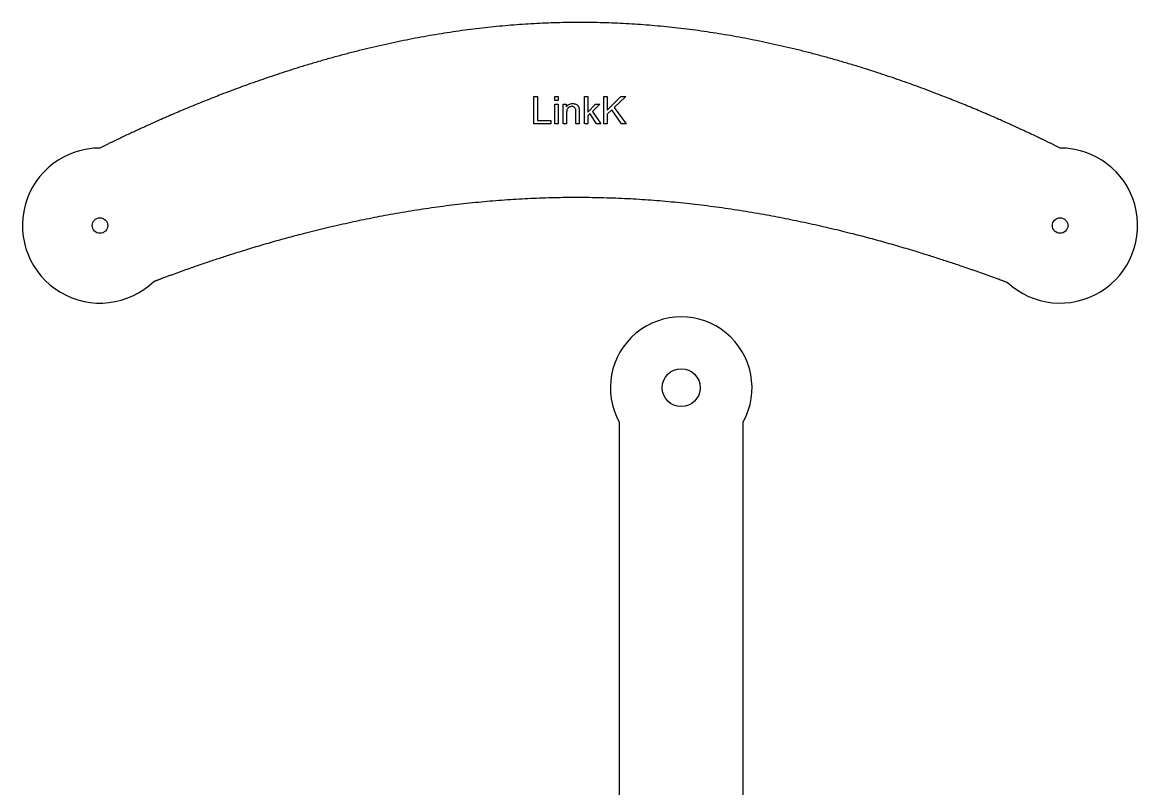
# Model space of a CAD drawing. Header units: millimetres. Extents: x 19 to 1138, y 19 to 1149.
# Drawn here: x 19 to 670, y 704 to 1149 of the extents above; entities that cross this region are included whole.
import ezdxf

# ---------------------------------------------------------------- set-up
doc = ezdxf.new("R2010")
doc.units = ezdxf.units.MM
doc.layers.add('cut', color=5, linetype='Continuous', true_color=0x0000ff)
doc.layers.add('line engraving', color=1, linetype='Continuous', true_color=0xff0000)

msp = doc.modelspace()

# ---------------------------------------------------------------- linework, layer by layer
at = {"layer": 'cut', "color": 5, "true_color": 0x0000ff}
msp.add_lwpolyline([(437.25, 641.79), (437.25, 917.19, 1.695342), (365.33, 917.04), (365.33, 659.79, -0.414214), (284.33, 578.79), (77.25, 578.79, 1.618034), (77.25, 506.79), (725.25, 506.79, 1.618034), (725.25, 578.79), (500.25, 578.79, -0.414214)], format="xyb", close=True, dxfattribs=at)
for centre, radius in [((64, 1031.08), 4.5), ((621.1, 1031.08), 4.5), ((401.25, 936.99), 11)]:
    msp.add_circle(centre, radius, dxfattribs=at)
for centre, start, end in [((64, 1031.08), 90, -46.11126), ((621.1, 1031.08), -132.93898, 90)]:
    msp.add_arc(centre, 45, start, end, dxfattribs=at)
msp.add_open_spline([(621.1, 1076.08), (609.96, 1081.6), (587.68, 1092.18), (554.25, 1106.59), (509.68, 1122.85), (453.97, 1137.95), (398.26, 1147.34), (342.55, 1150.55), (286.84, 1147.34), (231.13, 1137.95), (175.42, 1122.85), (130.86, 1106.59), (97.43, 1092.18), (75.15, 1081.6), (64, 1076.08)], degree=5, dxfattribs=at)
msp.add_open_spline([(95.2, 998.64), (99.98, 1000.47), (115.78, 1006.37), (142.63, 1015.66), (180.56, 1027.02), (229.64, 1038.31), (285.12, 1046.2), (340.75, 1048.88), (396.54, 1046.14), (452.48, 1038.21), (502.45, 1026.86), (541.29, 1015.43), (568.92, 1006.05), (585.31, 1000.05), (590.45, 998.13)], degree=5, knots=[-0.9433543, -0.9433543, -0.9433543, -0.9433543, -0.9433543, -0.9433543, -0.9, -0.8, -0.7, -0.6, -0.5, -0.4, -0.3, -0.2, -0.1, -0.0544049, -0.0544049, -0.0544049, -0.0544049, -0.0544049, -0.0544049], dxfattribs=at)
at = {"layer": 'line engraving', "color": 1, "true_color": 0xff0000}
for points in [[(315.78, 1090.15), (315.78, 1105.95), (317.87, 1105.95), (317.87, 1092.02), (325.65, 1092.02), (325.65, 1090.15), (315.78, 1090.15)], [(327.9, 1103.72), (327.9, 1105.95), (329.84, 1105.95), (329.84, 1103.72), (327.9, 1103.72)], [(327.9, 1090.15), (327.9, 1101.6), (329.84, 1101.6), (329.84, 1090.15), (327.9, 1090.15)], [(332.8, 1090.15), (332.8, 1101.6), (334.54, 1101.6), (334.54, 1099.97), (334.88, 1100.41), (335.24, 1100.8), (335.65, 1101.12), (336.08, 1101.38), (336.56, 1101.59), (337.06, 1101.74), (337.61, 1101.83), (338.18, 1101.86), (338.69, 1101.83), (339.18, 1101.76), (339.64, 1101.65), (340.09, 1101.48), (340.49, 1101.28), (340.84, 1101.05), (341.14, 1100.8), (341.38, 1100.51), (341.58, 1100.19), (341.75, 1099.85), (341.89, 1099.48), (341.99, 1099.08), (342.01, 1098.93), (342.04, 1098.76), (342.05, 1098.56), (342.07, 1098.34), (342.08, 1098.09), (342.09, 1097.81), (342.09, 1097.51), (342.1, 1097.19), (342.1, 1090.15), (340.16, 1090.15), (340.16, 1097.11), (340.14, 1097.67), (340.1, 1098.15), (340.03, 1098.56), (339.93, 1098.89), (339.8, 1099.17), (339.62, 1099.42), (339.39, 1099.64), (339.13, 1099.82), (338.83, 1099.98), (338.5, 1100.09), (338.15, 1100.15), (337.77, 1100.18), (337.47, 1100.16), (337.18, 1100.13), (336.89, 1100.06), (336.62, 1099.98), (336.36, 1099.87), (336.11, 1099.73), (335.87, 1099.57), (335.64, 1099.39), (335.43, 1099.17), (335.24, 1098.91), (335.09, 1098.6), (334.96, 1098.25), (334.86, 1097.85), (334.79, 1097.41), (334.75, 1096.93), (334.74, 1096.4), (334.74, 1090.15), (332.8, 1090.15)], [(345.08, 1090.15), (345.08, 1105.95), (347.02, 1105.95), (347.02, 1096.94), (351.61, 1101.6), (354.12, 1101.6), (349.75, 1097.35), (354.56, 1090.15), (352.17, 1090.15), (348.39, 1096.01), (347.02, 1094.69), (347.02, 1090.15), (345.08, 1090.15)], [(356.27, 1090.15), (356.27, 1105.95), (358.36, 1105.95), (358.36, 1098.12), (366.2, 1105.95), (369.03, 1105.95), (362.41, 1099.55), (369.33, 1090.15), (366.57, 1090.15), (360.94, 1098.15), (358.36, 1095.63), (358.36, 1090.15), (356.27, 1090.15)]]:
    msp.add_lwpolyline(points, dxfattribs=at)

doc.saveas('drawing.dxf')
